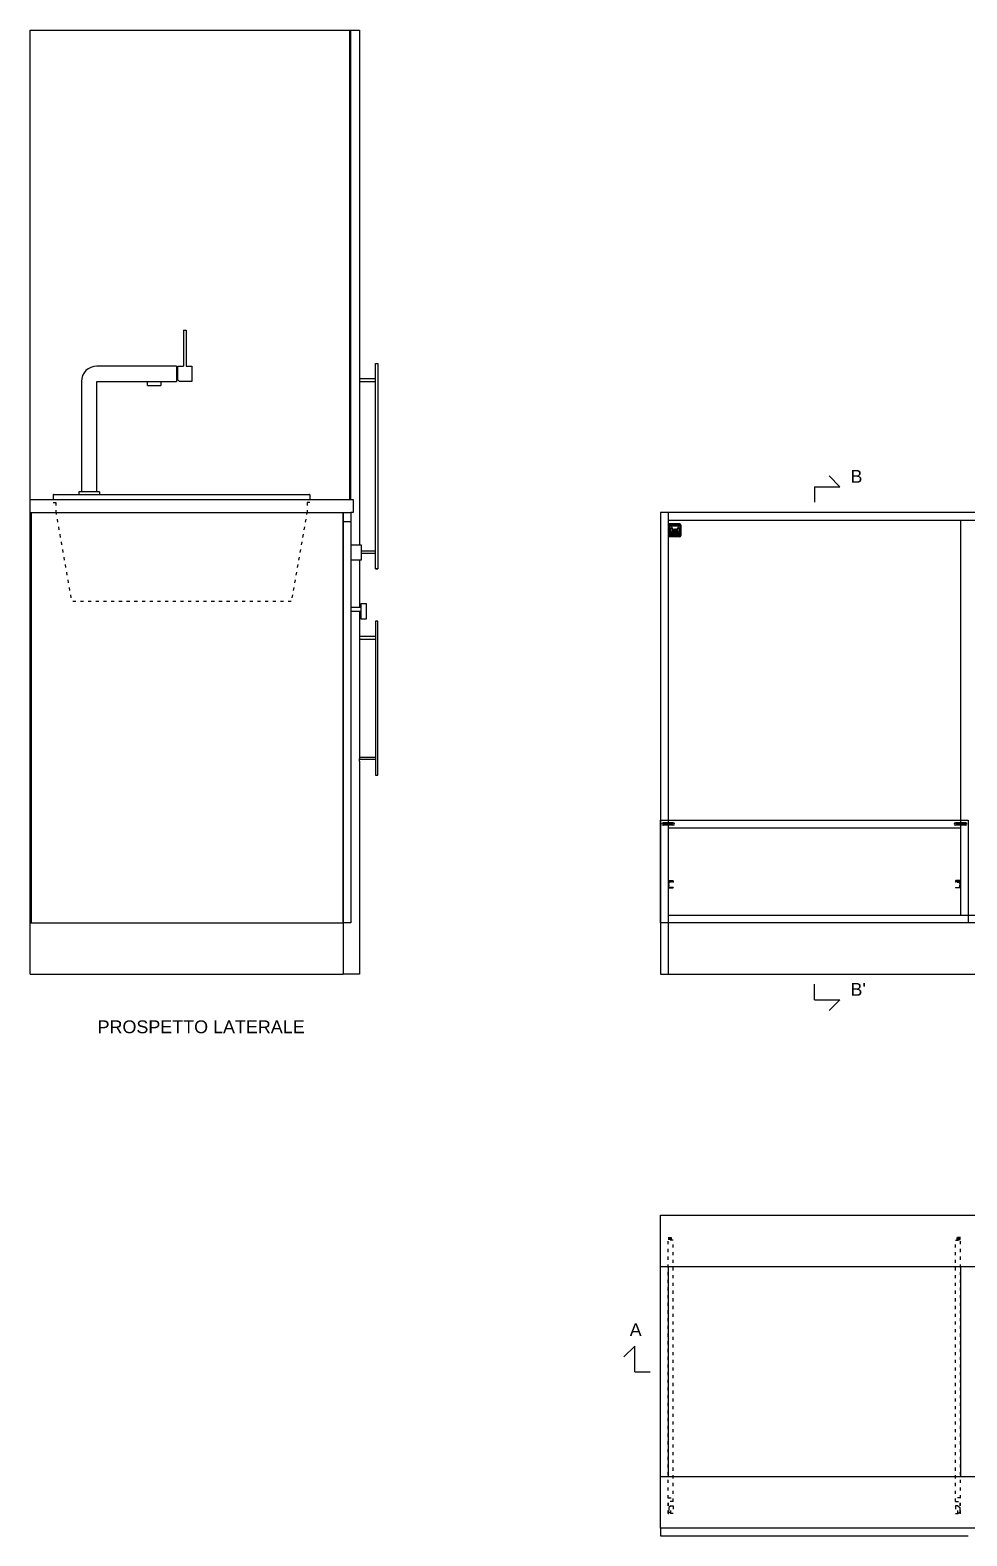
# Model space of a CAD drawing. Header units: millimetres. Extents: x 1119 to 3084, y 2048 to 2389.
# Drawn here: x 2115.7 to 2298.3, y 2093.1 to 2386.6 of the extents above; entities that cross this region are included whole.
import ezdxf

# ---------------------------------------------------------------- set-up
doc = ezdxf.new("R2010")
doc.units = ezdxf.units.MM
doc.linetypes.add('ACAD_ISO03W100', pattern=[30, 12, -18])
for name, color, linetype in [('ANNOTATION', 1, 'Continuous'), ('CASSETTI E ANTE', 150, 'Continuous'), ('CERNIERE E GIUNZIONI', 3, 'Continuous'), ('ELETTRODOMESTICI', 2, 'Continuous'), ('LAVELLO', 4, 'Continuous'), ('LINEE DI SEZIONE', 6, 'Continuous'), ('STRUTTURA', 7, 'Continuous')]:
    doc.layers.add(name, color=color, linetype=linetype)
doc.styles.get("Standard").update_dxf_attribs({"font": 'arial.ttf'})

msp = doc.modelspace()

# ---------------------------------------------------------------- linework, layer by layer
at = {"layer": 'CASSETTI E ANTE'}
for p, q in [((2238.56, 2094.58), (2238.56, 2093.08)), ((2238.56, 2093.08), (2298.56, 2093.08))]:
    msp.add_line(p, q, dxfattribs=at)
msp.add_lwpolyline([(2238.56, 2212.59), (2238.56, 2232.59), (2298.56, 2232.59), (2298.56, 2212.59)], close=True, dxfattribs=at)
at = {"layer": 'CERNIERE E GIUNZIONI'}
for p, q in [((2242.31, 2290.34), (2240.06, 2290.34)), ((2240.16, 2289.71), (2240.06, 2289.71)), ((2240.16, 2290.34), (2240.16, 2287.84)), ((2240.16, 2290.34), (2240.16, 2289.09)), ((2240.16, 2290.09), (2240.31, 2290.09)), ((2240.31, 2289.93), (2240.16, 2289.93)), ((2242.49, 2290.09), (2240.31, 2290.09)), ((2240.31, 2290.09), (2240.31, 2289.93)), ((2242.49, 2290.01), (2240.31, 2290.01)), ((2240.47, 2289.93), (2240.31, 2289.93)), ((2240.45, 2289.85), (2240.31, 2289.85)), ((2240.45, 2289.77), (2240.31, 2289.77)), ((2240.45, 2289.69), (2240.31, 2289.69)), ((2240.45, 2289.61), (2240.31, 2289.61)), ((2240.45, 2289.53), (2240.31, 2289.53)), ((2240.45, 2289.45), (2240.31, 2289.45)), ((2240.9, 2289.53), (2240.65, 2289.53)), ((2240.9, 2289.45), (2240.65, 2289.45)), ((2240.85, 2289.61), (2240.69, 2289.61)), ((2242.15, 2289.53), (2241.9, 2289.53)), ((2242.15, 2289.45), (2241.9, 2289.45)), ((2242.1, 2289.61), (2241.94, 2289.61)), ((2242.49, 2289.93), (2242.33, 2289.93)), ((2242.49, 2289.85), (2242.35, 2289.85)), ((2242.49, 2289.77), (2242.35, 2289.77)), ((2242.49, 2289.69), (2242.35, 2289.69)), ((2242.49, 2289.61), (2242.35, 2289.61)), ((2242.49, 2289.53), (2242.35, 2289.53)), ((2242.49, 2289.45), (2242.35, 2289.45)), ((2242.56, 2290.09), (2242.56, 2288.09)), ((2240.16, 2289.09), (2240.06, 2289.09)), ((2240.16, 2288.46), (2240.06, 2288.46)), ((2242.31, 2287.84), (2240.06, 2287.84)), ((2240.16, 2289.09), (2240.16, 2287.84)), ((2240.31, 2288.25), (2240.16, 2288.25)), ((2240.16, 2288.09), (2240.31, 2288.09)), ((2240.45, 2288.73), (2240.31, 2288.73)), ((2240.45, 2288.65), (2240.31, 2288.65)), ((2240.45, 2288.57), (2240.31, 2288.57)), ((2240.45, 2288.49), (2240.31, 2288.49)), ((2240.45, 2288.41), (2240.31, 2288.41)), ((2240.45, 2288.33), (2240.31, 2288.33)), ((2240.45, 2288.25), (2240.31, 2288.25)), ((2240.31, 2288.09), (2240.31, 2288.25)), ((2240.45, 2288.17), (2240.31, 2288.17)), ((2240.45, 2288.09), (2240.31, 2288.09)), ((2240.9, 2288.73), (2240.65, 2288.73)), ((2240.9, 2288.65), (2240.65, 2288.65)), ((2240.9, 2288.57), (2240.65, 2288.57)), ((2240.9, 2288.49), (2240.65, 2288.49)), ((2240.9, 2288.41), (2240.65, 2288.41)), ((2240.9, 2288.33), (2240.65, 2288.33)), ((2240.9, 2288.25), (2240.65, 2288.25)), ((2240.9, 2288.17), (2240.65, 2288.17)), ((2240.9, 2288.09), (2240.65, 2288.09)), ((2241.8, 2288.41), (2241, 2288.41)), ((2241.79, 2288.33), (2241, 2288.33)), ((2241.79, 2288.49), (2241.01, 2288.49)), ((2241.77, 2288.25), (2241.02, 2288.25)), ((2241.76, 2288.57), (2241.04, 2288.57)), ((2241.73, 2288.17), (2241.06, 2288.17)), ((2241.7, 2288.65), (2241.09, 2288.65)), ((2241.53, 2288.82), (2241.13, 2289.22)), ((2241.66, 2288.09), (2241.13, 2288.09)), ((2241.61, 2288.73), (2241.19, 2288.73)), ((2241.67, 2288.96), (2241.27, 2289.36)), ((2242.15, 2288.73), (2241.9, 2288.73)), ((2242.15, 2288.65), (2241.9, 2288.65)), ((2242.15, 2288.57), (2241.9, 2288.57)), ((2242.15, 2288.49), (2241.9, 2288.49)), ((2242.15, 2288.41), (2241.9, 2288.41)), ((2242.15, 2288.33), (2241.9, 2288.33)), ((2242.15, 2288.25), (2241.9, 2288.25)), ((2242.15, 2288.17), (2241.9, 2288.17)), ((2242.15, 2288.09), (2241.9, 2288.09)), ((2242.49, 2288.73), (2242.35, 2288.73)), ((2242.49, 2288.65), (2242.35, 2288.65)), ((2242.49, 2288.57), (2242.35, 2288.57)), ((2242.49, 2288.49), (2242.35, 2288.49)), ((2242.49, 2288.41), (2242.35, 2288.41)), ((2242.49, 2288.33), (2242.35, 2288.33)), ((2242.49, 2288.25), (2242.35, 2288.25)), ((2242.49, 2288.17), (2242.35, 2288.17)), ((2242.49, 2288.09), (2242.35, 2288.09)), ((2239.06, 2232.06), (2241.06, 2232.06)), ((2241.06, 2232.04), (2239.06, 2232.04)), ((2241.06, 2232.01), (2239.06, 2232.01)), ((2241.06, 2231.96), (2239.06, 2231.96)), ((2241.06, 2231.89), (2239.06, 2231.89)), ((2241.06, 2231.79), (2239.06, 2231.79)), ((2241.06, 2231.71), (2239.06, 2231.71)), ((2241.06, 2231.66), (2239.06, 2231.66)), ((2241.06, 2231.64), (2239.06, 2231.64)), ((2241.06, 2231.61), (2239.06, 2231.61)), ((2296.06, 2232.06), (2298.06, 2232.06)), ((2298.06, 2232.04), (2296.06, 2232.04)), ((2298.06, 2232.01), (2296.06, 2232.01)), ((2298.06, 2231.96), (2296.06, 2231.96)), ((2298.06, 2231.89), (2296.06, 2231.89)), ((2298.06, 2231.79), (2296.06, 2231.79)), ((2298.06, 2231.71), (2296.06, 2231.71)), ((2298.06, 2231.66), (2296.06, 2231.66)), ((2298.06, 2231.64), (2296.06, 2231.64)), ((2298.06, 2231.61), (2296.06, 2231.61)), ((2240.16, 2220.8), (2240.96, 2220.8)), ((2240.16, 2219.38), (2241.06, 2219.38)), ((2240.86, 2220.7), (2240.21, 2220.7)), ((2240.21, 2220.7), (2240.21, 2220.39)), ((2240.71, 2220.5), (2240.21, 2220.5)), ((2240.21, 2219.48), (2240.21, 2219.79)), ((2241.06, 2219.48), (2240.21, 2219.48)), ((2240.71, 2220.7), (2240.71, 2220.5)), ((2240.96, 2220.6), (2240.96, 2220.5)), ((2240.96, 2220.5), (2241.06, 2220.5)), ((2241.06, 2220.7), (2241.06, 2220.5)), ((2241.06, 2219.48), (2241.06, 2219.38)), ((2296.06, 2220.7), (2296.06, 2220.5)), ((2296.16, 2220.5), (2296.06, 2220.5)), ((2296.06, 2219.48), (2296.91, 2219.48)), ((2296.06, 2219.48), (2296.06, 2219.38)), ((2296.96, 2219.38), (2296.06, 2219.38)), ((2296.96, 2220.8), (2296.16, 2220.8)), ((2296.16, 2220.6), (2296.16, 2220.5)), ((2296.26, 2220.7), (2296.91, 2220.7)), ((2296.41, 2220.7), (2296.41, 2220.5)), ((2296.41, 2220.5), (2296.91, 2220.5)), ((2296.91, 2220.7), (2296.91, 2220.39)), ((2296.91, 2219.48), (2296.91, 2219.79))]:
    msp.add_line(p, q, dxfattribs=at)
at = {"layer": 'CERNIERE E GIUNZIONI', "linetype": 'ACAD_ISO03W100', "ltscale": 0.05}
for p, q in [((2240.06, 2151.21), (2240.71, 2151.21)), ((2240.06, 2097.41), (2240.06, 2151.21)), ((2240.06, 2151.14), (2240.71, 2151.14)), ((2240.06, 2150.93), (2240.71, 2150.93)), ((2240.71, 2150.88), (2240.06, 2150.88)), ((2241.06, 2150.74), (2240.06, 2150.74)), ((2240.71, 2150.74), (2240.71, 2151.21)), ((2241.06, 2099.79), (2241.06, 2150.74)), ((2296.06, 2099.79), (2296.06, 2150.74)), ((2296.06, 2150.74), (2297.06, 2150.74)), ((2296.41, 2150.74), (2296.41, 2151.21)), ((2297.06, 2151.21), (2296.41, 2151.21)), ((2297.06, 2151.14), (2296.41, 2151.14)), ((2297.06, 2150.93), (2296.41, 2150.93)), ((2296.41, 2150.88), (2297.06, 2150.88)), ((2297.06, 2097.41), (2297.06, 2151.21)), ((2240.06, 2100.49), (2241.06, 2100.49)), ((2241.06, 2099.79), (2240.06, 2099.79)), ((2240.16, 2097.41), (2240.16, 2099.79)), ((2240.56, 2098.91), (2240.21, 2098.64)), ((2240.21, 2098.64), (2240.21, 2097.69)), ((2240.56, 2097.41), (2240.56, 2098.91)), ((2240.56, 2098.91), (2241.06, 2098.91)), ((2241.06, 2098.91), (2241.06, 2097.41)), ((2297.06, 2100.49), (2296.06, 2100.49)), ((2296.06, 2099.79), (2297.06, 2099.79)), ((2296.06, 2098.91), (2296.06, 2097.41)), ((2296.56, 2098.91), (2296.06, 2098.91)), ((2296.56, 2097.41), (2296.56, 2098.91)), ((2296.56, 2098.91), (2296.91, 2098.64)), ((2296.91, 2098.64), (2296.91, 2097.69)), ((2296.96, 2097.41), (2296.96, 2099.79)), ((2240.06, 2097.41), (2240.16, 2097.41)), ((2240.16, 2098.26), (2240.21, 2098.26)), ((2240.21, 2098.06), (2240.16, 2098.06)), ((2240.56, 2097.41), (2240.21, 2097.69)), ((2241.06, 2097.41), (2240.56, 2097.41)), ((2296.06, 2097.41), (2296.56, 2097.41)), ((2296.56, 2097.41), (2296.91, 2097.69)), ((2296.96, 2098.26), (2296.91, 2098.26)), ((2296.91, 2098.06), (2296.96, 2098.06)), ((2297.06, 2097.41), (2296.96, 2097.41))]:
    msp.add_line(p, q, dxfattribs=at)
at = {"layer": 'CERNIERE E GIUNZIONI'}
for points in [[(2240.45, 2287.89), (2240.45, 2289.89)], [(2240.5, 2289.94), (2242.3, 2289.94)], [(2242.35, 2289.89), (2242.35, 2287.89)], [(2242.3, 2287.84), (2240.5, 2287.84)]]:
    msp.add_lwpolyline(points, dxfattribs=at)
for points in [[(2240.9, 2288.11, -1), (2240.65, 2288.11), (2240.65, 2289.51, -1), (2240.9, 2289.51)], [(2241.9, 2289.51, -1), (2242.15, 2289.51), (2242.15, 2288.11, -1), (2241.9, 2288.11)]]:
    msp.add_lwpolyline(points, format="xyb", close=True, dxfattribs=at)
msp.add_lwpolyline([(2241.6, 2288.86), (2241.6, 2288.73, -3.732051), (2241.2, 2288.73), (2241.2, 2288.86)], format="xyb", dxfattribs=at)
msp.add_circle((2241.4, 2289.09), 0.3, dxfattribs=at)
for centre, radius, start, end in [((2240.5, 2289.89), 0.05, 90, 180), ((2242.3, 2289.89), 0.05, 0, 90), ((2242.31, 2290.09), 0.25, 0, 90), ((2240.5, 2287.89), 0.05, 180, 270), ((2242.3, 2287.89), 0.05, 270, 0), ((2242.31, 2288.09), 0.25, 270, 0), ((2239.06, 2231.84), 0.225, 90, 270), ((2241.06, 2231.84), 0.225, 270, 90), ((2296.06, 2231.84), 0.225, 90, 270), ((2298.06, 2231.84), 0.225, 270, 90), ((2240.16, 2220.7), 0.1, 90, 180), ((2240.16, 2219.48), 0.1, 180, 270), ((2241.08, 2220.09), 0.925, 161.0754, 198.9246), ((2240.86, 2220.6), 0.1, 0, 90), ((2240.96, 2220.7), 0.1, 0, 90), ((2296.16, 2220.7), 0.1, 90, 180), ((2296.26, 2220.6), 0.1, 90, 180), ((2296.03, 2220.09), 0.925, 341.0754, 18.9246), ((2296.96, 2220.7), 0.1, 0, 90), ((2296.96, 2219.48), 0.1, 270, 0)]:
    msp.add_arc(centre, radius, start, end, dxfattribs=at)
at = {"layer": 'ELETTRODOMESTICI'}
for p, q in [((2115.69, 2295.09), (2115.69, 2386.59)), ((2115.69, 2386.59), (2179.89, 2386.59)), ((2177.94, 2386.59), (2177.94, 2295.09)), ((2178.14, 2386.59), (2178.14, 2295.09)), ((2179.89, 2386.59), (2179.89, 2318.29)), ((2183, 2321.59), (2183.5, 2321.59)), ((2183, 2281.59), (2183, 2321.59)), ((2183.5, 2321.59), (2183.5, 2281.59)), ((2183, 2318.59), (2179.89, 2318.59)), ((2179.89, 2318.29), (2179.89, 2317.79)), ((2179.89, 2318.09), (2183, 2318.09)), ((2179.89, 2317.79), (2179.89, 2286.29)), ((2176.69, 2290.79), (2178.19, 2290.79)), ((2176.69, 2231.89), (2176.69, 2290.79)), ((2178.19, 2290.79), (2178.19, 2231.89)), ((2178.19, 2286.29), (2180.19, 2286.29)), ((2180.19, 2286.29), (2180.19, 2283.29)), ((2180.19, 2285.09), (2183, 2285.09)), ((2183, 2284.59), (2180.19, 2284.59)), ((2180.19, 2283.29), (2178.19, 2283.29)), ((2179.89, 2283.29), (2179.89, 2274.04)), ((2183.5, 2281.59), (2183, 2281.59)), ((2183, 2281.59), (2183.5, 2281.59)), ((2180.19, 2274.79), (2181.19, 2274.79)), ((2180.19, 2271.79), (2180.19, 2274.79)), ((2181.19, 2274.79), (2181.19, 2271.79)), ((2180.19, 2274.04), (2178.19, 2274.04)), ((2180.19, 2273.29), (2178.19, 2273.29)), ((2179.89, 2273.29), (2179.89, 2268.09)), ((2181.19, 2271.79), (2180.19, 2271.79)), ((2183, 2271.39), (2183, 2241.39)), ((2183.5, 2271.39), (2183, 2271.39)), ((2183.5, 2241.39), (2183.5, 2271.39)), ((2183, 2268.39), (2179.89, 2268.39)), ((2179.89, 2268.09), (2179.89, 2267.59)), ((2179.89, 2267.89), (2183, 2267.89)), ((2179.89, 2267.59), (2179.89, 2244.59)), ((2179.89, 2244.89), (2183, 2244.89)), ((2179.89, 2244.09), (2179.89, 2244.59)), ((2183, 2244.39), (2179.89, 2244.39)), ((2179.89, 2244.09), (2179.89, 2202.59)), ((2183, 2241.39), (2183.5, 2241.39)), ((2179.89, 2202.59), (2176.69, 2202.59))]:
    msp.add_line(p, q, dxfattribs=at)
at = {"layer": 'LAVELLO', "ltscale": 0.05}
for p, q in [((2145.59, 2328.09), (2145.59, 2321.09)), ((2146.09, 2328.09), (2146.09, 2321.09)), ((2138.59, 2317.34), (2141.19, 2317.34)), ((2120.19, 2295.99), (2120.19, 2295.09)), ((2170.19, 2295.99), (2170.19, 2295.09))]:
    msp.add_line(p, q, dxfattribs=at)
at = {"layer": 'LAVELLO'}
for p, q in [((2145.59, 2328.09), (2146.09, 2328.09)), ((2144.19, 2321.09), (2128.69, 2321.09)), ((2144.19, 2321.09), (2144.19, 2318.09)), ((2144.19, 2320.79), (2144.49, 2320.79)), ((2144.49, 2318.39), (2144.49, 2321.09)), ((2144.49, 2321.09), (2145.59, 2321.09)), ((2146.09, 2321.09), (2147.19, 2321.09)), ((2147.19, 2321.09), (2147.19, 2318.09)), ((2125.69, 2318.09), (2125.69, 2296.59)), ((2128.69, 2296.59), (2128.69, 2318.09)), ((2128.69, 2318.09), (2144.19, 2318.09)), ((2138.59, 2317.34), (2138.59, 2318.09)), ((2141.19, 2318.09), (2141.19, 2317.34)), ((2144.19, 2318.39), (2144.49, 2318.39)), ((2144.49, 2318.39), (2144.79, 2318.09)), ((2147.19, 2318.09), (2144.79, 2318.09)), ((2120.29, 2296.09), (2170.09, 2296.09)), ((2129.19, 2296.59), (2125.19, 2296.59)), ((2125.19, 2296.59), (2125.19, 2296.09)), ((2129.19, 2296.59), (2129.19, 2296.09))]:
    msp.add_line(p, q, dxfattribs=at)
at = {"layer": 'LAVELLO', "linetype": 'ACAD_ISO03W100', "ltscale": 0.05}
for p, q in [((2120.19, 2295.54), (2120.19, 2294.54)), ((2170.19, 2295.54), (2170.19, 2294.54)), ((2120.19, 2294.54), (2120.68, 2294.54)), ((2120.68, 2294.54), (2120.68, 2292.74)), ((2120.68, 2292.74), (2123.77, 2275.19)), ((2169.69, 2292.74), (2166.6, 2275.19)), ((2170.19, 2294.54), (2169.69, 2294.54)), ((2169.69, 2294.54), (2169.69, 2292.74)), ((2166.6, 2275.19), (2123.77, 2275.19))]:
    msp.add_line(p, q, dxfattribs=at)
at = {"layer": 'LAVELLO'}
msp.add_arc((2128.69, 2318.09), 3, 90, 180, dxfattribs=at)
at = {"layer": 'LAVELLO', "ltscale": 0.05}
for centre, start, end in [((2120.29, 2295.99), 90, 180), ((2170.09, 2295.99), 0, 90)]:
    msp.add_arc(centre, 0.1, start, end, dxfattribs=at)
at = {"layer": 'LINEE DI SEZIONE'}
for p, q in [((2273.56, 2297.59), (2271.44, 2299.71)), ((2268.56, 2297.59), (2268.56, 2294.59)), ((2268.56, 2297.59), (2273.56, 2297.59)), ((2268.56, 2197.59), (2268.56, 2200.59)), ((2268.56, 2197.59), (2273.56, 2197.59)), ((2273.56, 2197.59), (2271.44, 2195.47)), ((2233.56, 2130.08), (2231.44, 2127.96)), ((2233.56, 2125.08), (2233.56, 2130.08)), ((2233.56, 2125.08), (2236.56, 2125.08))]:
    msp.add_line(p, q, dxfattribs=at)
at = {"layer": 'STRUTTURA'}
for p, q in [((2115.69, 2292.59), (2115.69, 2295.09)), ((2115.69, 2295.09), (2178.69, 2295.09)), ((2115.69, 2212.59), (2115.69, 2292.59)), ((2115.69, 2292.59), (2176.69, 2292.59)), ((2115.89, 2292.59), (2115.89, 2212.59)), ((2176.69, 2292.59), (2176.69, 2212.59)), ((2176.69, 2292.59), (2178.19, 2292.59)), ((2176.69, 2212.59), (2176.69, 2292.59)), ((2178.19, 2292.59), (2178.19, 2212.59)), ((2178.69, 2292.59), (2178.19, 2292.59)), ((2178.69, 2295.09), (2178.69, 2292.59)), ((2418.56, 2292.59), (2238.56, 2292.59)), ((2238.56, 2292.59), (2238.56, 2202.59)), ((2240.06, 2292.59), (2240.06, 2202.59)), ((2240.06, 2291.09), (2417.06, 2291.09)), ((2297.06, 2291.09), (2297.06, 2214.09)), ((2240.06, 2232.59), (2297.06, 2232.59)), ((2240.06, 2231.09), (2297.06, 2231.09)), ((2240.06, 2214.09), (2417.06, 2214.09)), ((2115.69, 2212.59), (2176.69, 2212.59)), ((2115.69, 2202.59), (2115.69, 2212.59)), ((2176.69, 2212.59), (2176.69, 2202.59)), ((2178.19, 2212.59), (2176.69, 2212.59)), ((2417.06, 2212.59), (2240.06, 2212.59)), ((2115.69, 2202.59), (2170.19, 2202.59)), ((2170.19, 2202.59), (2171.69, 2202.59)), ((2171.69, 2202.59), (2176.69, 2202.59)), ((2238.56, 2202.59), (2418.56, 2202.59)), ((2238.56, 2155.58), (2418.56, 2155.58)), ((2238.56, 2094.58), (2238.56, 2155.58)), ((2238.56, 2145.58), (2418.56, 2145.58)), ((2240.06, 2145.58), (2240.06, 2104.58)), ((2240.06, 2145.58), (2240.06, 2104.58)), ((2297.06, 2145.58), (2297.06, 2104.58)), ((2418.56, 2104.58), (2238.56, 2104.58)), ((2418.56, 2094.58), (2238.56, 2094.58))]:
    msp.add_line(p, q, dxfattribs=at)
at = {"layer": 'STRUTTURA', "linetype": 'ACAD_ISO03W100', "ltscale": 0.05}
msp.add_line((2240.06, 2145.58), (2240.06, 2104.58), dxfattribs=at)

# ---------------------------------------------------------------- texts
at = {"layer": 'ANNOTATION', "char_height": 2.5, "attachment_point": 1}
for s, width, insert in [('B', 2.5, (2275.61, 2300.85)), ("B'", 2.5, (2275.61, 2200.85)), ('PROSPETTO LATERALE', 43.1333, (2128.84, 2193.56)), ('A', 2.5, (2232.57, 2134.52))]:
    msp.add_mtext_dynamic_manual_height_columns(s, width=width, gutter_width=12.5, heights=[2.59], dxfattribs=dict(at, insert=insert))

doc.saveas('drawing.dxf')
